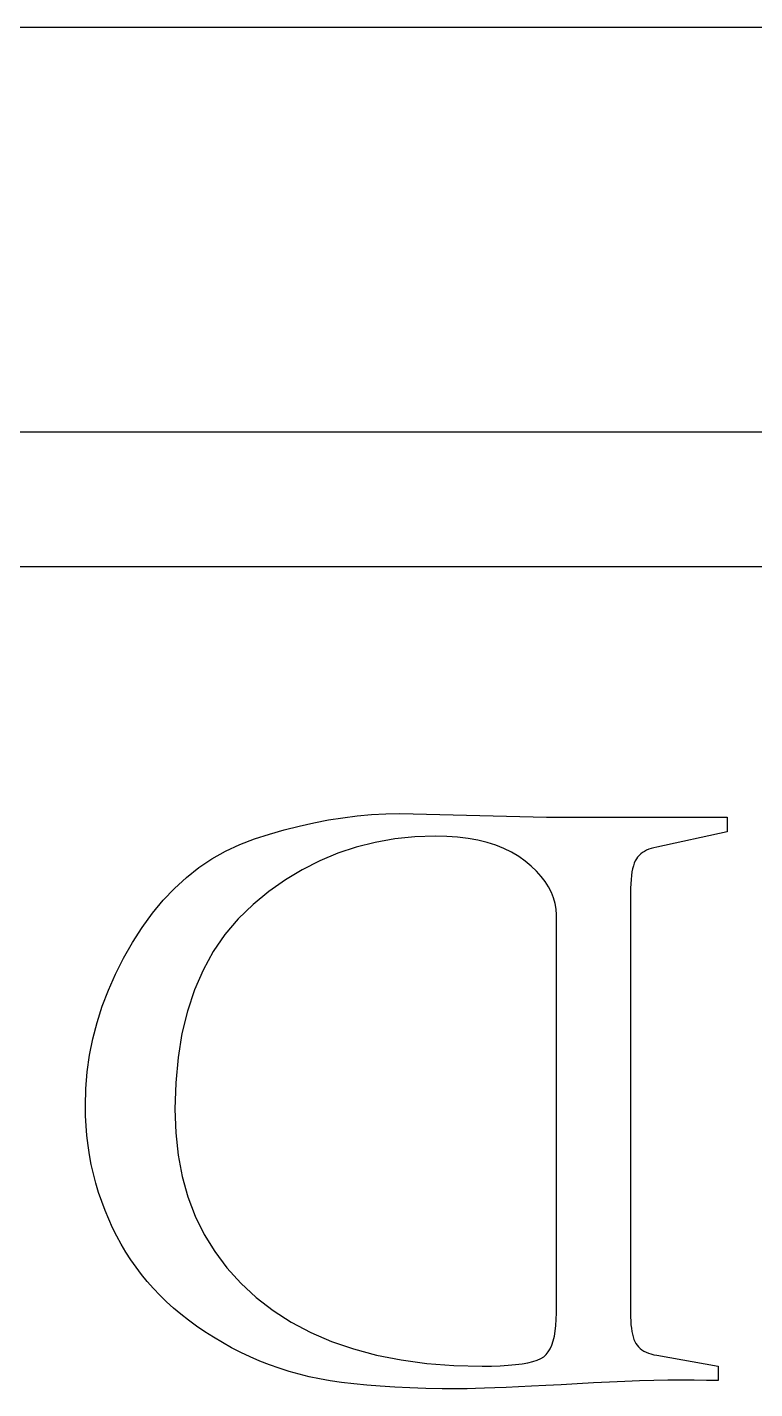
# Model space of a CAD drawing. Header units: millimetres. Extents: x -105 to 105, y -148 to 148.
# Drawn here: x -2.43 to 0.27, y 82.83 to 87.88 of the extents above; entities that cross this region are included whole.
import ezdxf

# ---------------------------------------------------------------- set-up
doc = ezdxf.new("R2010")
doc.units = ezdxf.units.MM
doc.layers.get('0').update_dxf_attribs({"lineweight": 18})

msp = doc.modelspace()

# ---------------------------------------------------------------- linework, layer by layer
at = {"color": 7, "lineweight": 30, "ltscale": 0.325}
for p, q in [((-5.6392, 87.8775), (7.3608, 87.8775)), ((7.3608, 85.8775), (-5.6392, 85.8775))]:
    msp.add_line(p, q, dxfattribs=at)
at = {"color": 7, "lineweight": 30, "ltscale": 0.3125}
msp.add_line((-5.3892, 86.3775), (7.1108, 86.3775), dxfattribs=at)
at = {"color": 7, "lineweight": 30, "ltscale": 0.001361}
msp.add_line((-1.3111, 84.9391), (-1.2573, 84.9475), dxfattribs=at)
at = {"color": 7, "lineweight": 30, "ltscale": 0.001347}
msp.add_line((-1.2573, 84.9475), (-1.2039, 84.9541), dxfattribs=at)
at = {"color": 7, "lineweight": 30, "ltscale": 0.001333}
msp.add_line((-1.2039, 84.9541), (-1.1507, 84.9588), dxfattribs=at)
at = {"color": 7, "lineweight": 30, "ltscale": 0.001322}
msp.add_line((-1.1507, 84.9588), (-1.0979, 84.9616), dxfattribs=at)
at = {"color": 7, "lineweight": 30, "ltscale": 0.001312}
msp.add_line((-1.0979, 84.9616), (-1.0455, 84.9625), dxfattribs=at)
at = {"color": 7, "lineweight": 30, "ltscale": 0.01358}
msp.add_line((-1.0455, 84.9625), (-0.5024, 84.9491), dxfattribs=at)
at = {"color": 7, "lineweight": 30, "ltscale": 0.016761}
msp.add_line((-0.5024, 84.9491), (0.168, 84.9491), dxfattribs=at)
at = {"color": 7, "lineweight": 30, "ltscale": 0.001341}
for p, q in [((0.168, 84.9491), (0.168, 84.8955)), ((0.1345, 82.9143), (0.1345, 82.8607))]:
    msp.add_line(p, q, dxfattribs=at)
at = {"color": 7, "lineweight": 30, "ltscale": 0.001435}
msp.add_line((-1.5297, 84.8865), (-1.4745, 84.9025), dxfattribs=at)
at = {"color": 7, "lineweight": 30, "ltscale": 0.001415}
msp.add_line((-1.4745, 84.9025), (-1.4197, 84.9165), dxfattribs=at)
at = {"color": 7, "lineweight": 30, "ltscale": 0.001396}
msp.add_line((-1.4197, 84.9165), (-1.3653, 84.9287), dxfattribs=at)
at = {"color": 7, "lineweight": 30, "ltscale": 0.001378}
msp.add_line((-1.3653, 84.9287), (-1.3111, 84.9391), dxfattribs=at)
at = {"color": 7, "lineweight": 30, "ltscale": 0.00669}
msp.add_line((0.168, 84.8955), (-0.0934, 84.8385), dxfattribs=at)
at = {"color": 7, "lineweight": 30, "ltscale": 0.001451}
msp.add_line((-1.6923, 84.8233), (-1.6398, 84.8479), dxfattribs=at)
at = {"color": 7, "lineweight": 30, "ltscale": 0.00146}
msp.add_line((-1.6398, 84.8479), (-1.5852, 84.8687), dxfattribs=at)
at = {"color": 7, "lineweight": 30, "ltscale": 0.001457}
for p, q in [((-1.5852, 84.8687), (-1.5297, 84.8865)), ((-1.7911, 84.7622), (-1.7428, 84.7947))]:
    msp.add_line(p, q, dxfattribs=at)
at = {"color": 7, "lineweight": 30, "ltscale": 0.001815}
msp.add_line((-1.1374, 84.856), (-1.2078, 84.8382), dxfattribs=at)
at = {"color": 7, "lineweight": 30, "ltscale": 0.001835}
msp.add_line((-1.0651, 84.8686), (-1.1374, 84.856), dxfattribs=at)
at = {"color": 7, "lineweight": 30, "ltscale": 0.001866}
msp.add_line((-0.9909, 84.8762), (-1.0651, 84.8686), dxfattribs=at)
at = {"color": 7, "lineweight": 30, "ltscale": 0.001905}
msp.add_line((-0.9147, 84.8787), (-0.9909, 84.8762), dxfattribs=at)
at = {"color": 7, "lineweight": 30, "ltscale": 0.001064}
msp.add_line((-0.8722, 84.8778), (-0.9147, 84.8787), dxfattribs=at)
at = {"color": 7, "lineweight": 30, "ltscale": 0.001015}
msp.add_line((-0.8317, 84.875), (-0.8722, 84.8778), dxfattribs=at)
at = {"color": 7, "lineweight": 30, "ltscale": 0.000968538}
msp.add_line((-0.7932, 84.8704), (-0.8317, 84.875), dxfattribs=at)
at = {"color": 7, "lineweight": 30, "ltscale": 0.000924567}
msp.add_line((-0.7568, 84.864), (-0.7932, 84.8704), dxfattribs=at)
at = {"color": 7, "lineweight": 30, "ltscale": 0.000884105}
msp.add_line((-0.7224, 84.8557), (-0.7568, 84.864), dxfattribs=at)
at = {"color": 7, "lineweight": 30, "ltscale": 0.000847205}
msp.add_line((-0.6901, 84.8455), (-0.7224, 84.8557), dxfattribs=at)
at = {"color": 7, "lineweight": 30, "ltscale": 0.000814349}
msp.add_line((-0.6598, 84.8336), (-0.6901, 84.8455), dxfattribs=at)
at = {"color": 7, "lineweight": 30, "ltscale": 0.00145}
msp.add_line((-1.7428, 84.7947), (-1.6923, 84.8233), dxfattribs=at)
at = {"color": 7, "lineweight": 30, "ltscale": 0.001804}
msp.add_line((-1.2764, 84.8155), (-1.3429, 84.7876), dxfattribs=at)
at = {"color": 7, "lineweight": 30, "ltscale": 0.001805}
msp.add_line((-1.2078, 84.8382), (-1.2764, 84.8155), dxfattribs=at)
at = {"color": 7, "lineweight": 30, "ltscale": 0.000786146}
msp.add_line((-0.6315, 84.8197), (-0.6598, 84.8336), dxfattribs=at)
at = {"color": 7, "lineweight": 30, "ltscale": 0.000763044}
msp.add_line((-0.6053, 84.8041), (-0.6315, 84.8197), dxfattribs=at)
at = {"color": 7, "lineweight": 30, "ltscale": 0.000745946}
msp.add_line((-0.5812, 84.7865), (-0.6053, 84.8041), dxfattribs=at)
at = {"color": 7, "lineweight": 30, "ltscale": 0.000209963}
msp.add_line((-0.1689, 84.7949), (-0.173, 84.7876), dxfattribs=at)
at = {"color": 7, "lineweight": 30, "ltscale": 0.000199621}
msp.add_line((-0.1642, 84.8014), (-0.1689, 84.7949), dxfattribs=at)
at = {"color": 7, "lineweight": 30, "ltscale": 0.000200372}
msp.add_line((-0.1589, 84.8074), (-0.1642, 84.8014), dxfattribs=at)
at = {"color": 7, "lineweight": 30, "ltscale": 0.000203115}
msp.add_line((-0.1529, 84.8129), (-0.1589, 84.8074), dxfattribs=at)
at = {"color": 7, "lineweight": 30, "ltscale": 0.000207839}
msp.add_line((-0.1463, 84.818), (-0.1529, 84.8129), dxfattribs=at)
at = {"color": 7, "lineweight": 30, "ltscale": 0.000213872}
msp.add_line((-0.1391, 84.8226), (-0.1463, 84.818), dxfattribs=at)
at = {"color": 7, "lineweight": 30, "ltscale": 0.000221988}
msp.add_line((-0.1313, 84.8267), (-0.1391, 84.8226), dxfattribs=at)
at = {"color": 7, "lineweight": 30, "ltscale": 0.000231288}
msp.add_line((-0.1228, 84.8304), (-0.1313, 84.8267), dxfattribs=at)
at = {"color": 7, "lineweight": 30, "ltscale": 0.000241587}
msp.add_line((-0.1136, 84.8335), (-0.1228, 84.8304), dxfattribs=at)
at = {"color": 7, "lineweight": 30, "ltscale": 0.000253775}
msp.add_line((-0.1039, 84.8363), (-0.1136, 84.8335), dxfattribs=at)
at = {"color": 7, "lineweight": 30, "ltscale": 0.000266137}
msp.add_line((-0.0934, 84.8385), (-0.1039, 84.8363), dxfattribs=at)
at = {"color": 7, "lineweight": 30, "ltscale": 0.001473}
for p, q in [((-1.8374, 84.7258), (-1.7911, 84.7622)), ((-0.2688, 82.8553), (-0.3277, 82.8524))]:
    msp.add_line(p, q, dxfattribs=at)
at = {"color": 7, "lineweight": 30, "ltscale": 0.001834}
msp.add_line((-1.4076, 84.7547), (-1.4704, 84.7167), dxfattribs=at)
at = {"color": 7, "lineweight": 30, "ltscale": 0.001814}
msp.add_line((-1.3429, 84.7876), (-1.4076, 84.7547), dxfattribs=at)
at = {"color": 7, "lineweight": 30, "ltscale": 0.00071961}
msp.add_line((-0.5592, 84.768), (-0.5812, 84.7865), dxfattribs=at)
at = {"color": 7, "lineweight": 30, "ltscale": 0.000681634}
msp.add_line((-0.5396, 84.7491), (-0.5592, 84.768), dxfattribs=at)
at = {"color": 7, "lineweight": 30, "ltscale": 0.000646723}
msp.add_line((-0.5222, 84.7299), (-0.5396, 84.7491), dxfattribs=at)
at = {"color": 7, "lineweight": 30, "ltscale": 0.000336961}
msp.add_line((-0.1852, 84.7463), (-0.1872, 84.733), dxfattribs=at)
at = {"color": 7, "lineweight": 30, "ltscale": 0.00030935}
msp.add_line((-0.1828, 84.7584), (-0.1852, 84.7463), dxfattribs=at)
at = {"color": 7, "lineweight": 30, "ltscale": 0.000282335}
msp.add_line((-0.18, 84.7694), (-0.1828, 84.7584), dxfattribs=at)
at = {"color": 7, "lineweight": 30, "ltscale": 0.000256161}
msp.add_line((-0.1767, 84.7791), (-0.18, 84.7694), dxfattribs=at)
at = {"color": 7, "lineweight": 30, "ltscale": 0.000232267}
msp.add_line((-0.173, 84.7876), (-0.1767, 84.7791), dxfattribs=at)
at = {"color": 7, "lineweight": 30, "ltscale": 0.001496}
msp.add_line((-1.8816, 84.6854), (-1.8374, 84.7258), dxfattribs=at)
at = {"color": 7, "lineweight": 30, "ltscale": 0.001863}
msp.add_line((-1.4704, 84.7167), (-1.5313, 84.6737), dxfattribs=at)
at = {"color": 7, "lineweight": 30, "ltscale": 0.000615331}
msp.add_line((-0.5072, 84.7104), (-0.5222, 84.7299), dxfattribs=at)
at = {"color": 7, "lineweight": 30, "ltscale": 0.000588284}
msp.add_line((-0.4945, 84.6906), (-0.5072, 84.7104), dxfattribs=at)
at = {"color": 7, "lineweight": 30, "ltscale": 0.000565761}
msp.add_line((-0.484, 84.6705), (-0.4945, 84.6906), dxfattribs=at)
at = {"color": 7, "lineweight": 30, "ltscale": 0.000424313}
msp.add_line((-0.1898, 84.7027), (-0.1904, 84.6857), dxfattribs=at)
at = {"color": 7, "lineweight": 30, "ltscale": 0.000394798}
msp.add_line((-0.1887, 84.7184), (-0.1898, 84.7027), dxfattribs=at)
at = {"color": 7, "lineweight": 30, "ltscale": 0.000365746}
msp.add_line((-0.1872, 84.733), (-0.1887, 84.7184), dxfattribs=at)
at = {"color": 7, "lineweight": 30, "ltscale": 0.001567}
msp.add_line((-1.9638, 84.593), (-1.9238, 84.6412), dxfattribs=at)
at = {"color": 7, "lineweight": 30, "ltscale": 0.001528}
msp.add_line((-1.9238, 84.6412), (-1.8816, 84.6854), dxfattribs=at)
at = {"color": 7, "lineweight": 30, "ltscale": 0.001902}
msp.add_line((-1.5313, 84.6737), (-1.5902, 84.6256), dxfattribs=at)
at = {"color": 7, "lineweight": 30, "ltscale": 0.000548777}
msp.add_line((-0.4759, 84.6501), (-0.484, 84.6705), dxfattribs=at)
at = {"color": 7, "lineweight": 30, "ltscale": 0.00053723}
msp.add_line((-0.4702, 84.6294), (-0.4759, 84.6501), dxfattribs=at)
at = {"color": 7, "lineweight": 30, "ltscale": 0.000454364}
msp.add_line((-0.1904, 84.6857), (-0.1907, 84.6675), dxfattribs=at)
at = {"color": 7, "lineweight": 30, "ltscale": 0.038885}
msp.add_line((-0.1907, 84.6675), (-0.1907, 83.1121), dxfattribs=at)
at = {"color": 7, "lineweight": 30, "ltscale": 0.001612}
msp.add_line((-2.0018, 84.5409), (-1.9638, 84.593), dxfattribs=at)
at = {"color": 7, "lineweight": 30, "ltscale": 0.001914}
for p, q in [((-1.5902, 84.6256), (-1.6453, 84.5725)), ((-1.8319, 83.5424), (-1.8047, 83.4708))]:
    msp.add_line(p, q, dxfattribs=at)
at = {"color": 7, "lineweight": 30, "ltscale": 0.000532028}
msp.add_line((-0.4667, 84.6084), (-0.4702, 84.6294), dxfattribs=at)
at = {"color": 7, "lineweight": 30, "ltscale": 0.000533511}
msp.add_line((-0.4655, 84.5871), (-0.4667, 84.6084), dxfattribs=at)
at = {"color": 7, "lineweight": 30, "ltscale": 0.001664}
msp.add_line((-2.0377, 84.4848), (-2.0018, 84.5409), dxfattribs=at)
at = {"color": 7, "lineweight": 30, "ltscale": 0.001907}
msp.add_line((-1.6453, 84.5725), (-1.6946, 84.5143), dxfattribs=at)
at = {"color": 7, "lineweight": 30, "ltscale": 0.036874}
msp.add_line((-0.4655, 83.1121), (-0.4655, 84.5871), dxfattribs=at)
at = {"color": 7, "lineweight": 30, "ltscale": 0.00192}
msp.add_line((-1.6946, 84.5143), (-1.7381, 84.451), dxfattribs=at)
at = {"color": 7, "lineweight": 30, "ltscale": 0.001675}
msp.add_line((-2.0708, 84.4266), (-2.0377, 84.4848), dxfattribs=at)
at = {"color": 7, "lineweight": 30, "ltscale": 0.001951}
msp.add_line((-1.7381, 84.451), (-1.7758, 84.3827), dxfattribs=at)
at = {"color": 7, "lineweight": 30, "ltscale": 0.001645}
msp.add_line((-2.1005, 84.3679), (-2.0708, 84.4266), dxfattribs=at)
at = {"color": 7, "lineweight": 30, "ltscale": 0.001619}
msp.add_line((-2.1266, 84.3086), (-2.1005, 84.3679), dxfattribs=at)
at = {"color": 7, "lineweight": 30, "ltscale": 0.002001}
msp.add_line((-1.7758, 84.3827), (-1.8077, 84.3093), dxfattribs=at)
at = {"color": 7, "lineweight": 30, "ltscale": 0.001598}
msp.add_line((-2.1493, 84.2489), (-2.1266, 84.3086), dxfattribs=at)
at = {"color": 7, "lineweight": 30, "ltscale": 0.002067}
msp.add_line((-1.8077, 84.3093), (-1.8338, 84.2308), dxfattribs=at)
at = {"color": 7, "lineweight": 30, "ltscale": 0.001581}
msp.add_line((-2.1684, 84.1886), (-2.1493, 84.2489), dxfattribs=at)
at = {"color": 7, "lineweight": 30, "ltscale": 0.001569}
msp.add_line((-2.1841, 84.1278), (-2.1684, 84.1886), dxfattribs=at)
at = {"color": 7, "lineweight": 30, "ltscale": 0.002149}
msp.add_line((-1.8338, 84.2308), (-1.8541, 84.1473), dxfattribs=at)
at = {"color": 7, "lineweight": 30, "ltscale": 0.002244}
msp.add_line((-1.8541, 84.1473), (-1.8686, 84.0587), dxfattribs=at)
at = {"color": 7, "lineweight": 30, "ltscale": 0.001562}
for p, q in [((-2.1963, 84.0666), (-2.1841, 84.1278)), ((-2.2103, 83.9425), (-2.2051, 84.0048))]:
    msp.add_line(p, q, dxfattribs=at)
at = {"color": 7, "lineweight": 30, "ltscale": 0.001559}
msp.add_line((-2.2051, 84.0048), (-2.1963, 84.0666), dxfattribs=at)
at = {"color": 7, "lineweight": 30, "ltscale": 0.002351}
msp.add_line((-1.8686, 84.0587), (-1.8773, 83.9651), dxfattribs=at)
at = {"color": 7, "lineweight": 30, "ltscale": 0.00157}
msp.add_line((-2.212, 83.8798), (-2.2103, 83.9425), dxfattribs=at)
at = {"color": 7, "lineweight": 30, "ltscale": 0.002469}
msp.add_line((-1.8773, 83.9651), (-1.8802, 83.8664), dxfattribs=at)
at = {"color": 7, "lineweight": 30, "ltscale": 0.000933578}
msp.add_line((-2.2114, 83.8424), (-2.212, 83.8798), dxfattribs=at)
at = {"color": 7, "lineweight": 30, "ltscale": 0.000924644}
msp.add_line((-2.2096, 83.8055), (-2.2114, 83.8424), dxfattribs=at)
at = {"color": 7, "lineweight": 30, "ltscale": 0.002167}
msp.add_line((-1.8802, 83.8664), (-1.8771, 83.7797), dxfattribs=at)
at = {"color": 7, "lineweight": 30, "ltscale": 0.000916737}
msp.add_line((-2.2066, 83.7689), (-2.2096, 83.8055), dxfattribs=at)
at = {"color": 7, "lineweight": 30, "ltscale": 0.000909457}
msp.add_line((-2.2024, 83.7328), (-2.2066, 83.7689), dxfattribs=at)
at = {"color": 7, "lineweight": 30, "ltscale": 0.000903665}
msp.add_line((-2.1969, 83.6971), (-2.2024, 83.7328), dxfattribs=at)
at = {"color": 7, "lineweight": 30, "ltscale": 0.002084}
msp.add_line((-1.8771, 83.7797), (-1.8681, 83.6969), dxfattribs=at)
at = {"color": 7, "lineweight": 30, "ltscale": 0.000898745}
msp.add_line((-2.1903, 83.6617), (-2.1969, 83.6971), dxfattribs=at)
at = {"color": 7, "lineweight": 30, "ltscale": 0.002013}
msp.add_line((-1.8681, 83.6969), (-1.853, 83.6178), dxfattribs=at)
at = {"color": 7, "lineweight": 30, "ltscale": 0.000894928}
msp.add_line((-2.1825, 83.6268), (-2.1903, 83.6617), dxfattribs=at)
at = {"color": 7, "lineweight": 30, "ltscale": 0.000892461}
msp.add_line((-2.1734, 83.5923), (-2.1825, 83.6268), dxfattribs=at)
at = {"color": 7, "lineweight": 30, "ltscale": 0.000890837}
msp.add_line((-2.1632, 83.5582), (-2.1734, 83.5923), dxfattribs=at)
at = {"color": 7, "lineweight": 30, "ltscale": 0.001957}
msp.add_line((-1.853, 83.6178), (-1.8319, 83.5424), dxfattribs=at)
at = {"color": 7, "lineweight": 30, "ltscale": 0.000890395}
msp.add_line((-2.1517, 83.5244), (-2.1632, 83.5582), dxfattribs=at)
at = {"color": 7, "lineweight": 30, "ltscale": 0.00088586}
msp.add_line((-2.1391, 83.4913), (-2.1517, 83.5244), dxfattribs=at)
at = {"color": 7, "lineweight": 30, "ltscale": 0.000876926}
msp.add_line((-2.1256, 83.4589), (-2.1391, 83.4913), dxfattribs=at)
at = {"color": 7, "lineweight": 30, "ltscale": 0.000869004}
msp.add_line((-2.1111, 83.4273), (-2.1256, 83.4589), dxfattribs=at)
at = {"color": 7, "lineweight": 30, "ltscale": 0.000862206}
msp.add_line((-2.0956, 83.3965), (-2.1111, 83.4273), dxfattribs=at)
at = {"color": 7, "lineweight": 30, "ltscale": 0.001888}
msp.add_line((-1.8047, 83.4708), (-1.7716, 83.403), dxfattribs=at)
at = {"color": 7, "lineweight": 30, "ltscale": 0.000856392}
msp.add_line((-2.0792, 83.3665), (-2.0956, 83.3965), dxfattribs=at)
at = {"color": 7, "lineweight": 30, "ltscale": 0.001879}
msp.add_line((-1.7716, 83.403), (-1.7323, 83.3389), dxfattribs=at)
at = {"color": 7, "lineweight": 30, "ltscale": 0.000851664}
msp.add_line((-2.0618, 83.3372), (-2.0792, 83.3665), dxfattribs=at)
at = {"color": 7, "lineweight": 30, "ltscale": 0.000848247}
msp.add_line((-2.0434, 83.3087), (-2.0618, 83.3372), dxfattribs=at)
at = {"color": 7, "lineweight": 30, "ltscale": 0.001886}
msp.add_line((-1.7323, 83.3389), (-1.6871, 83.2785), dxfattribs=at)
at = {"color": 7, "lineweight": 30, "ltscale": 0.000845643}
msp.add_line((-2.024, 83.2809), (-2.0434, 83.3087), dxfattribs=at)
at = {"color": 7, "lineweight": 30, "ltscale": 0.000844386}
msp.add_line((-2.0037, 83.254), (-2.024, 83.2809), dxfattribs=at)
at = {"color": 7, "lineweight": 30, "ltscale": 0.001909}
msp.add_line((-1.6871, 83.2785), (-1.6358, 83.2219), dxfattribs=at)
at = {"color": 7, "lineweight": 30, "ltscale": 0.000844273}
msp.add_line((-1.9824, 83.2278), (-2.0037, 83.254), dxfattribs=at)
at = {"color": 7, "lineweight": 30, "ltscale": 0.000848213}
msp.add_line((-1.96, 83.2023), (-1.9824, 83.2278), dxfattribs=at)
at = {"color": 7, "lineweight": 30, "ltscale": 0.000856717}
msp.add_line((-1.9364, 83.1774), (-1.96, 83.2023), dxfattribs=at)
at = {"color": 7, "lineweight": 30, "ltscale": 0.000867008}
msp.add_line((-1.9116, 83.1532), (-1.9364, 83.1774), dxfattribs=at)
at = {"color": 7, "lineweight": 30, "ltscale": 0.001949}
msp.add_line((-1.6358, 83.2219), (-1.5785, 83.1691), dxfattribs=at)
at = {"color": 7, "lineweight": 30, "ltscale": 0.000877562}
msp.add_line((-1.8856, 83.1296), (-1.9116, 83.1532), dxfattribs=at)
at = {"color": 7, "lineweight": 30, "ltscale": 0.000890138}
msp.add_line((-1.8584, 83.1067), (-1.8856, 83.1296), dxfattribs=at)
at = {"color": 7, "lineweight": 30, "ltscale": 0.00198}
msp.add_line((-1.5785, 83.1691), (-1.5158, 83.1207), dxfattribs=at)
at = {"color": 7, "lineweight": 30, "ltscale": 0.000903352}
msp.add_line((-1.8299, 83.0844), (-1.8584, 83.1067), dxfattribs=at)
at = {"color": 7, "lineweight": 30, "ltscale": 0.000917885}
msp.add_line((-1.8003, 83.0627), (-1.8299, 83.0844), dxfattribs=at)
at = {"color": 7, "lineweight": 30, "ltscale": 0.002003}
msp.add_line((-1.5158, 83.1207), (-1.4484, 83.0774), dxfattribs=at)
at = {"color": 7, "lineweight": 30, "ltscale": 0.002039}
msp.add_line((-1.4484, 83.0774), (-1.3763, 83.0392), dxfattribs=at)
at = {"color": 7, "lineweight": 30, "ltscale": 0.000568711}
msp.add_line((-0.4674, 83.0649), (-0.466, 83.0876), dxfattribs=at)
at = {"color": 7, "lineweight": 30, "ltscale": 0.000614089}
msp.add_line((-0.466, 83.0876), (-0.4655, 83.1121), dxfattribs=at)
at = {"color": 7, "lineweight": 30, "ltscale": 0.000390656}
msp.add_line((-0.1907, 83.1121), (-0.1905, 83.0965), dxfattribs=at)
at = {"color": 7, "lineweight": 30, "ltscale": 0.000367474}
msp.add_line((-0.1905, 83.0965), (-0.1899, 83.0818), dxfattribs=at)
at = {"color": 7, "lineweight": 30, "ltscale": 0.000344245}
msp.add_line((-0.1899, 83.0818), (-0.1889, 83.0681), dxfattribs=at)
at = {"color": 7, "lineweight": 30, "ltscale": 0.000933214}
msp.add_line((-1.7695, 83.0417), (-1.8003, 83.0627), dxfattribs=at)
at = {"color": 7, "lineweight": 30, "ltscale": 0.000949563}
msp.add_line((-1.7374, 83.0213), (-1.7695, 83.0417), dxfattribs=at)
at = {"color": 7, "lineweight": 30, "ltscale": 0.00209}
msp.add_line((-1.3763, 83.0392), (-1.2996, 83.0061), dxfattribs=at)
at = {"color": 7, "lineweight": 30, "ltscale": 0.000442341}
msp.add_line((-0.4773, 83.0078), (-0.473, 83.025), dxfattribs=at)
at = {"color": 7, "lineweight": 30, "ltscale": 0.000482523}
msp.add_line((-0.473, 83.025), (-0.4698, 83.044), dxfattribs=at)
at = {"color": 7, "lineweight": 30, "ltscale": 0.000525147}
msp.add_line((-0.4698, 83.044), (-0.4674, 83.0649), dxfattribs=at)
at = {"color": 7, "lineweight": 30, "ltscale": 0.000322161}
msp.add_line((-0.1889, 83.0681), (-0.1874, 83.0553), dxfattribs=at)
at = {"color": 7, "lineweight": 30, "ltscale": 0.000300047}
msp.add_line((-0.1874, 83.0553), (-0.1856, 83.0434), dxfattribs=at)
at = {"color": 7, "lineweight": 30, "ltscale": 0.000278826}
msp.add_line((-0.1856, 83.0434), (-0.1834, 83.0325), dxfattribs=at)
at = {"color": 7, "lineweight": 30, "ltscale": 0.000258101}
msp.add_line((-0.1834, 83.0325), (-0.1808, 83.0225), dxfattribs=at)
at = {"color": 7, "lineweight": 30, "ltscale": 0.000967103}
msp.add_line((-1.7042, 83.0015), (-1.7374, 83.0213), dxfattribs=at)
at = {"color": 7, "lineweight": 30, "ltscale": 0.000973422}
msp.add_line((-1.6701, 82.9827), (-1.7042, 83.0015), dxfattribs=at)
at = {"color": 7, "lineweight": 30, "ltscale": 0.00096895}
msp.add_line((-1.6356, 82.965), (-1.6701, 82.9827), dxfattribs=at)
at = {"color": 7, "lineweight": 30, "ltscale": 0.002154}
msp.add_line((-1.2996, 83.0061), (-1.2181, 82.978), dxfattribs=at)
at = {"color": 7, "lineweight": 30, "ltscale": 0.002229}
msp.add_line((-1.2181, 82.978), (-1.132, 82.9551), dxfattribs=at)
at = {"color": 7, "lineweight": 30, "ltscale": 0.000340063}
msp.add_line((-0.4956, 82.9673), (-0.4885, 82.979), dxfattribs=at)
at = {"color": 7, "lineweight": 30, "ltscale": 0.000370309}
msp.add_line((-0.4885, 82.979), (-0.4824, 82.9924), dxfattribs=at)
at = {"color": 7, "lineweight": 30, "ltscale": 0.000404539}
msp.add_line((-0.4824, 82.9924), (-0.4773, 83.0078), dxfattribs=at)
at = {"color": 7, "lineweight": 30, "ltscale": 0.000238549}
msp.add_line((-0.1808, 83.0225), (-0.1778, 83.0134), dxfattribs=at)
at = {"color": 7, "lineweight": 30, "ltscale": 0.000219948}
msp.add_line((-0.1778, 83.0134), (-0.1744, 83.0053), dxfattribs=at)
at = {"color": 7, "lineweight": 30, "ltscale": 0.000203335}
msp.add_line((-0.1744, 83.0053), (-0.1705, 82.9981), dxfattribs=at)
at = {"color": 7, "lineweight": 30, "ltscale": 0.000195527}
msp.add_line((-0.1705, 82.9981), (-0.1662, 82.9917), dxfattribs=at)
at = {"color": 7, "lineweight": 30, "ltscale": 0.000197117}
msp.add_line((-0.1662, 82.9917), (-0.161, 82.9857), dxfattribs=at)
at = {"color": 7, "lineweight": 30, "ltscale": 0.000201853}
msp.add_line((-0.161, 82.9857), (-0.1552, 82.9801), dxfattribs=at)
at = {"color": 7, "lineweight": 30, "ltscale": 0.000207874}
msp.add_line((-0.1552, 82.9801), (-0.1486, 82.9751), dxfattribs=at)
at = {"color": 7, "lineweight": 30, "ltscale": 0.000216614}
msp.add_line((-0.1486, 82.9751), (-0.1412, 82.9705), dxfattribs=at)
at = {"color": 7, "lineweight": 30, "ltscale": 0.000965273}
msp.add_line((-1.6006, 82.9486), (-1.6356, 82.965), dxfattribs=at)
at = {"color": 7, "lineweight": 30, "ltscale": 0.00096292}
msp.add_line((-1.5653, 82.9334), (-1.6006, 82.9486), dxfattribs=at)
at = {"color": 7, "lineweight": 30, "ltscale": 0.000961676}
msp.add_line((-1.5294, 82.9194), (-1.5653, 82.9334), dxfattribs=at)
at = {"color": 7, "lineweight": 30, "ltscale": 0.002314}
msp.add_line((-1.132, 82.9551), (-1.0411, 82.9373), dxfattribs=at)
at = {"color": 7, "lineweight": 30, "ltscale": 0.00241}
msp.add_line((-1.0411, 82.9373), (-0.9456, 82.9245), dxfattribs=at)
at = {"color": 7, "lineweight": 30, "ltscale": 0.002513}
msp.add_line((-0.9456, 82.9245), (-0.8453, 82.9169), dxfattribs=at)
at = {"color": 7, "lineweight": 30, "ltscale": 0.000608465}
msp.add_line((-0.6171, 82.92), (-0.5929, 82.9231), dxfattribs=at)
at = {"color": 7, "lineweight": 30, "ltscale": 0.000544994}
msp.add_line((-0.5929, 82.9231), (-0.5715, 82.927), dxfattribs=at)
at = {"color": 7, "lineweight": 30, "ltscale": 0.000483148}
msp.add_line((-0.5715, 82.927), (-0.5527, 82.9316), dxfattribs=at)
at = {"color": 7, "lineweight": 30, "ltscale": 0.00042336}
msp.add_line((-0.5527, 82.9316), (-0.5366, 82.9369), dxfattribs=at)
at = {"color": 7, "lineweight": 30, "ltscale": 0.00036697}
msp.add_line((-0.5366, 82.9369), (-0.5232, 82.9429), dxfattribs=at)
at = {"color": 7, "lineweight": 30, "ltscale": 0.000316066}
msp.add_line((-0.5232, 82.9429), (-0.5125, 82.9495), dxfattribs=at)
at = {"color": 7, "lineweight": 30, "ltscale": 0.000298816}
msp.add_line((-0.5125, 82.9495), (-0.5036, 82.9575), dxfattribs=at)
at = {"color": 7, "lineweight": 30, "ltscale": 0.000316178}
msp.add_line((-0.5036, 82.9575), (-0.4956, 82.9673), dxfattribs=at)
at = {"color": 7, "lineweight": 30, "ltscale": 0.000226819}
msp.add_line((-0.1412, 82.9705), (-0.1331, 82.9664), dxfattribs=at)
at = {"color": 7, "lineweight": 30, "ltscale": 0.000238419}
msp.add_line((-0.1331, 82.9664), (-0.1243, 82.9627), dxfattribs=at)
at = {"color": 7, "lineweight": 30, "ltscale": 0.000251878}
msp.add_line((-0.1243, 82.9627), (-0.1148, 82.9595), dxfattribs=at)
at = {"color": 7, "lineweight": 30, "ltscale": 0.000265974}
msp.add_line((-0.1148, 82.9595), (-0.1045, 82.9568), dxfattribs=at)
at = {"color": 7, "lineweight": 30, "ltscale": 0.000281446}
msp.add_line((-0.1045, 82.9568), (-0.0934, 82.9546), dxfattribs=at)
at = {"color": 7, "lineweight": 30, "ltscale": 0.005787}
msp.add_line((-0.0934, 82.9546), (0.1345, 82.9143), dxfattribs=at)
at = {"color": 7, "lineweight": 30, "ltscale": 0.00096104}
msp.add_line((-1.4932, 82.9066), (-1.5294, 82.9194), dxfattribs=at)
at = {"color": 7, "lineweight": 30, "ltscale": 0.000961971}
msp.add_line((-1.4565, 82.895), (-1.4932, 82.9066), dxfattribs=at)
at = {"color": 7, "lineweight": 30, "ltscale": 0.000963787}
msp.add_line((-1.4194, 82.8846), (-1.4565, 82.895), dxfattribs=at)
at = {"color": 7, "lineweight": 30, "ltscale": 0.000966847}
msp.add_line((-1.3818, 82.8754), (-1.4194, 82.8846), dxfattribs=at)
at = {"color": 7, "lineweight": 30, "ltscale": 0.000970399}
msp.add_line((-1.3438, 82.8674), (-1.3818, 82.8754), dxfattribs=at)
at = {"color": 7, "lineweight": 30, "ltscale": 0.002624}
msp.add_line((-0.8453, 82.9169), (-0.7404, 82.9143), dxfattribs=at)
at = {"color": 7, "lineweight": 30, "ltscale": 0.000871704}
msp.add_line((-0.7404, 82.9143), (-0.7056, 82.9147), dxfattribs=at)
at = {"color": 7, "lineweight": 30, "ltscale": 0.000805141}
msp.add_line((-0.7056, 82.9147), (-0.6734, 82.9158), dxfattribs=at)
at = {"color": 7, "lineweight": 30, "ltscale": 0.000738494}
msp.add_line((-0.6734, 82.9158), (-0.6439, 82.9175), dxfattribs=at)
at = {"color": 7, "lineweight": 30, "ltscale": 0.000673465}
msp.add_line((-0.6439, 82.9175), (-0.6171, 82.92), dxfattribs=at)
at = {"color": 7, "lineweight": 30, "ltscale": 0.001005}
msp.add_line((-1.3042, 82.8604), (-1.3438, 82.8674), dxfattribs=at)
at = {"color": 7, "lineweight": 30, "ltscale": 0.00107}
msp.add_line((-1.2619, 82.8541), (-1.3042, 82.8604), dxfattribs=at)
at = {"color": 7, "lineweight": 30, "ltscale": 0.001136}
for p, q in [((-1.2168, 82.8486), (-1.2619, 82.8541)), ((-0.6062, 82.8372), (-0.6516, 82.8352))]:
    msp.add_line(p, q, dxfattribs=at)
at = {"color": 7, "lineweight": 30, "ltscale": 0.001202}
msp.add_line((-1.169, 82.8438), (-1.2168, 82.8486), dxfattribs=at)
at = {"color": 7, "lineweight": 30, "ltscale": 0.001269}
msp.add_line((-1.1184, 82.8398), (-1.169, 82.8438), dxfattribs=at)
at = {"color": 7, "lineweight": 30, "ltscale": 0.001336}
msp.add_line((-1.065, 82.8364), (-1.1184, 82.8398), dxfattribs=at)
at = {"color": 7, "lineweight": 30, "ltscale": 0.001404}
msp.add_line((-1.009, 82.8339), (-1.065, 82.8364), dxfattribs=at)
at = {"color": 7, "lineweight": 30, "ltscale": 0.001472}
msp.add_line((-0.9501, 82.832), (-1.009, 82.8339), dxfattribs=at)
at = {"color": 7, "lineweight": 30, "ltscale": 0.001539}
msp.add_line((-0.8886, 82.8309), (-0.9501, 82.832), dxfattribs=at)
at = {"color": 7, "lineweight": 30, "ltscale": 0.001608}
msp.add_line((-0.8242, 82.8305), (-0.8886, 82.8309), dxfattribs=at)
at = {"color": 7, "lineweight": 30, "ltscale": 0.000682465}
msp.add_line((-0.7969, 82.8307), (-0.8242, 82.8305), dxfattribs=at)
at = {"color": 7, "lineweight": 30, "ltscale": 0.000772602}
msp.add_line((-0.766, 82.8313), (-0.7969, 82.8307), dxfattribs=at)
at = {"color": 7, "lineweight": 30, "ltscale": 0.000863574}
msp.add_line((-0.7315, 82.8322), (-0.766, 82.8313), dxfattribs=at)
at = {"color": 7, "lineweight": 30, "ltscale": 0.000954219}
msp.add_line((-0.6934, 82.8335), (-0.7315, 82.8322), dxfattribs=at)
at = {"color": 7, "lineweight": 30, "ltscale": 0.001045}
msp.add_line((-0.6516, 82.8352), (-0.6934, 82.8335), dxfattribs=at)
at = {"color": 7, "lineweight": 30, "ltscale": 0.001227}
msp.add_line((-0.5572, 82.8396), (-0.6062, 82.8372), dxfattribs=at)
at = {"color": 7, "lineweight": 30, "ltscale": 0.001318}
msp.add_line((-0.5046, 82.8423), (-0.5572, 82.8396), dxfattribs=at)
at = {"color": 7, "lineweight": 30, "ltscale": 0.001408}
msp.add_line((-0.4483, 82.8455), (-0.5046, 82.8423), dxfattribs=at)
at = {"color": 7, "lineweight": 30, "ltscale": 0.001499}
msp.add_line((-0.3884, 82.849), (-0.4483, 82.8455), dxfattribs=at)
at = {"color": 7, "lineweight": 30, "ltscale": 0.001521}
msp.add_line((-0.3277, 82.8524), (-0.3884, 82.849), dxfattribs=at)
at = {"color": 7, "lineweight": 30, "ltscale": 0.001426}
msp.add_line((-0.2119, 82.8578), (-0.2688, 82.8553), dxfattribs=at)
at = {"color": 7, "lineweight": 30, "ltscale": 0.001379}
msp.add_line((-0.1567, 82.8597), (-0.2119, 82.8578), dxfattribs=at)
at = {"color": 7, "lineweight": 30, "ltscale": 0.001331}
msp.add_line((-0.1035, 82.8611), (-0.1567, 82.8597), dxfattribs=at)
at = {"color": 7, "lineweight": 30, "ltscale": 0.001284}
msp.add_line((-0.0522, 82.862), (-0.1035, 82.8611), dxfattribs=at)
at = {"color": 7, "lineweight": 30, "ltscale": 0.001237}
msp.add_line((-0.0027, 82.8625), (-0.0522, 82.862), dxfattribs=at)
at = {"color": 7, "lineweight": 30, "ltscale": 0.00119}
msp.add_line((0.0449, 82.8624), (-0.0027, 82.8625), dxfattribs=at)
at = {"color": 7, "lineweight": 30, "ltscale": 0.001143}
msp.add_line((0.0907, 82.8618), (0.0449, 82.8624), dxfattribs=at)
at = {"color": 7, "lineweight": 30, "ltscale": 0.001096}
msp.add_line((0.1345, 82.8607), (0.0907, 82.8618), dxfattribs=at)

doc.saveas('drawing.dxf')
